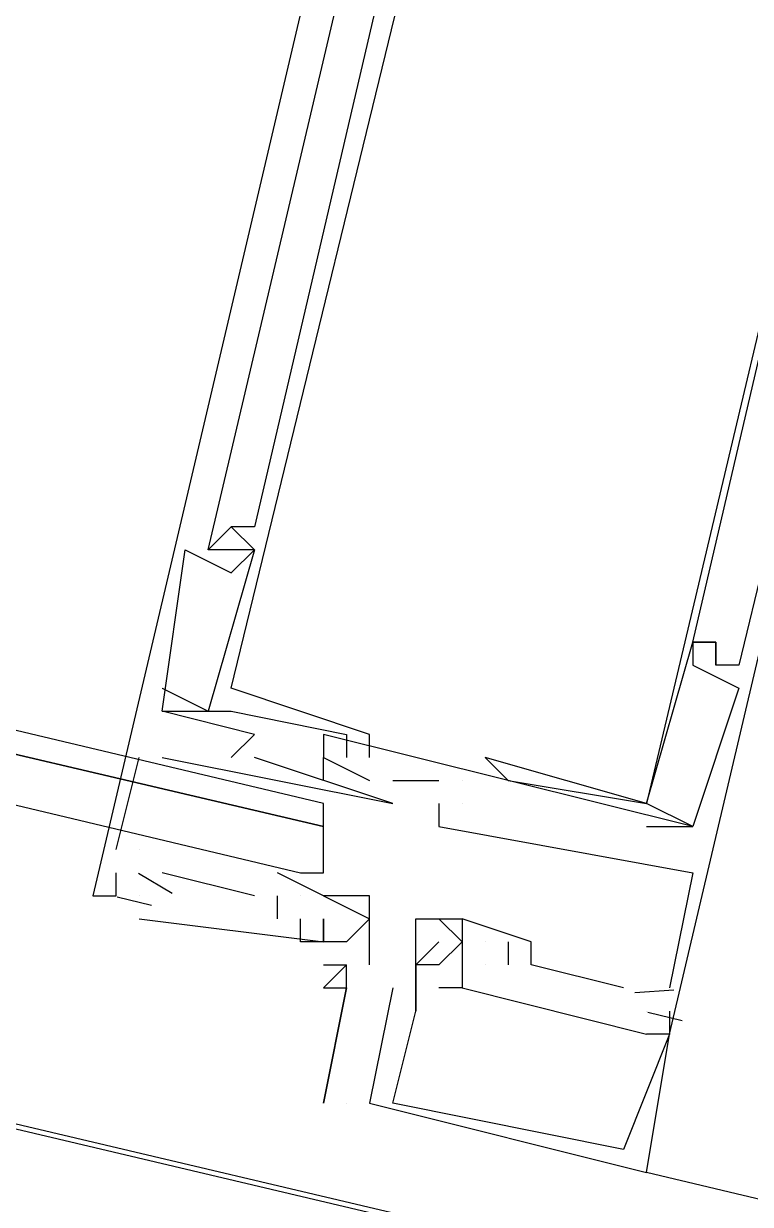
# Model space of a CAD drawing. Header units: feet. Extents: x -84 to 198, y -22 to 181.
# Drawn here: x 77.093 to 77.513, y 16.853 to 17.535 of the extents above; entities that cross this region are included whole.
import ezdxf

# ---------------------------------------------------------------- set-up
doc = ezdxf.new("R2010")
doc.units = ezdxf.units.FT
doc.layers.add('A-LINEA', color=7, linetype='CONTINUOUS')

msp = doc.modelspace()

# ---------------------------------------------------------------- linework, layer by layer
at = {"layer": 'A-LINEA'}
for p, q in [((72.7333, 17.9244), (86.3467, 14.7111)), ((77.2133, 17.2444), (77.2133, 17.2444)), ((77.2133, 17.2444), (77.2133, 17.2444)), ((77.2133, 17.2444), (77.2133, 17.2444)), ((77.2133, 17.2444), (77.2133, 17.2444)), ((77.2133, 17.2444), (77.2133, 17.2444)), ((77.2133, 17.2444), (77.2133, 17.2444)), ((77.2267, 17.2444), (77.2267, 17.2444)), ((77.2267, 17.2444), (77.2267, 17.2444)), ((77.2267, 17.2444), (77.2267, 17.2444)), ((77.1867, 17.2311), (77.1867, 17.2311)), ((77.1867, 17.2311), (77.1867, 17.2311)), ((77.1867, 17.2311), (77.1867, 17.2311)), ((77.2, 17.2311), (77.2, 17.2311)), ((77.2, 17.2311), (77.2, 17.2311)), ((77.2, 17.2311), (77.2, 17.2311)), ((77.2, 17.2311), (77.2, 17.2311)), ((77.2, 17.2311), (77.2, 17.2311)), ((77.2, 17.2311), (77.2, 17.2311)), ((77.2133, 17.2311), (77.2133, 17.2311)), ((77.2133, 17.2311), (77.2133, 17.2311)), ((77.2133, 17.2311), (77.2133, 17.2311)), ((77.2133, 17.2311), (77.2133, 17.2311)), ((77.2133, 17.2311), (77.2133, 17.2311)), ((77.2133, 17.2311), (77.2133, 17.2311)), ((77.2133, 17.2311), (77.2133, 17.2311)), ((77.2133, 17.2311), (77.2133, 17.2311)), ((77.2133, 17.2311), (77.2133, 17.2311)), ((77.2267, 17.2311), (77.2267, 17.2311)), ((77.2267, 17.2311), (77.2267, 17.2311)), ((77.2267, 17.2311), (77.2267, 17.2311)), ((77.2267, 17.2311), (77.2267, 17.2311)), ((77.2267, 17.2311), (77.2267, 17.2311)), ((77.2267, 17.2311), (77.2267, 17.2311)), ((77.2133, 17.2178), (77.2133, 17.2178)), ((77.2133, 17.2178), (77.2133, 17.2178)), ((77.2133, 17.2178), (77.2133, 17.2178)), ((77.48, 17.1778), (77.48, 17.1778)), ((77.48, 17.1778), (77.48, 17.1778)), ((77.48, 17.1778), (77.48, 17.1778)), ((77.48, 17.1778), (77.48, 17.1778)), ((77.48, 17.1778), (77.48, 17.1778)), ((77.48, 17.1778), (77.48, 17.1778)), ((77.48, 17.1778), (77.48, 17.1778)), ((77.48, 17.1778), (77.48, 17.1778)), ((77.48, 17.1778), (77.48, 17.1778)), ((77.4933, 17.1778), (77.4933, 17.1778)), ((77.4933, 17.1778), (77.4933, 17.1778)), ((77.4933, 17.1778), (77.4933, 17.1778)), ((77.4933, 17.1778), (77.4933, 17.1778)), ((77.4933, 17.1778), (77.4933, 17.1778)), ((77.4933, 17.1778), (77.4933, 17.1778)), ((77.4933, 17.1778), (77.4933, 17.1778)), ((77.4933, 17.1778), (77.4933, 17.1778)), ((77.4933, 17.1778), (77.4933, 17.1778)), ((77.48, 17.1644), (77.48, 17.1644)), ((77.48, 17.1644), (77.48, 17.1644)), ((77.48, 17.1644), (77.48, 17.1644)), ((77.4933, 17.1644), (77.4933, 17.1644)), ((77.4933, 17.1644), (77.4933, 17.1644)), ((77.4933, 17.1644), (77.4933, 17.1644)), ((77.4933, 17.1644), (77.4933, 17.1644)), ((77.4933, 17.1644), (77.4933, 17.1644)), ((77.4933, 17.1644), (77.4933, 17.1644)), ((77.5067, 17.1644), (77.5067, 17.1644)), ((77.5067, 17.1644), (77.5067, 17.1644)), ((77.5067, 17.1644), (77.5067, 17.1644)), ((77.1733, 17.1511), (77.1733, 17.1511)), ((77.1733, 17.1511), (77.2, 17.1378)), ((77.1733, 17.1511), (77.1733, 17.1511)), ((77.1733, 17.1511), (77.1733, 17.1511)), ((77.1733, 17.1511), (77.2, 17.1378)), ((77.1733, 17.1511), (77.1733, 17.1511)), ((77.1733, 17.1511), (77.1733, 17.1511)), ((77.1733, 17.1511), (77.2, 17.1378)), ((77.1733, 17.1511), (77.1733, 17.1511)), ((77.2133, 17.1511), (77.2133, 17.1511)), ((77.2133, 17.1511), (77.2133, 17.1511)), ((77.2133, 17.1511), (77.2133, 17.1511)), ((77.5067, 17.1511), (77.5067, 17.1511)), ((77.5067, 17.1511), (77.5067, 17.1511)), ((77.5067, 17.1511), (77.5067, 17.1511)), ((77.1733, 17.1378), (77.1733, 17.1378)), ((77.1733, 17.1378), (77.1733, 17.1378)), ((77.1733, 17.1378), (77.1733, 17.1378)), ((77.1733, 17.1378), (77.1733, 17.1378)), ((77.1733, 17.1378), (77.1733, 17.1378)), ((77.1733, 17.1378), (77.1733, 17.1378)), ((77.2, 17.1378), (77.2, 17.1378)), ((77.2, 17.1378), (77.2, 17.1378)), ((77.2, 17.1378), (77.2, 17.1378)), ((77.2133, 17.1378), (77.2133, 17.1378)), ((77.2133, 17.1378), (77.2133, 17.1378)), ((77.2133, 17.1378), (77.2133, 17.1378)), ((77.2267, 17.1244), (77.2267, 17.1244)), ((77.2267, 17.1244), (77.2267, 17.1244)), ((77.2267, 17.1244), (77.2267, 17.1244)), ((77.2667, 17.1244), (77.2667, 17.1244)), ((77.2667, 17.1244), (77.2667, 17.1244)), ((77.2667, 17.1244), (77.2667, 17.1244)), ((77.28, 17.1244), (77.28, 17.1244)), ((77.28, 17.1244), (77.28, 17.1244)), ((77.28, 17.1244), (77.28, 17.1244)), ((77.2933, 17.1244), (77.2933, 17.1244)), ((77.2933, 17.1244), (77.2933, 17.1244)), ((77.2933, 17.1244), (77.2933, 17.1244)), ((77.1467, 17.0578), (77.16, 17.1111)), ((77.1467, 17.0578), (77.16, 17.1111)), ((77.1467, 17.0578), (77.16, 17.1111)), ((77.16, 17.1111), (77.16, 17.1111)), ((77.16, 17.1111), (77.16, 17.1111)), ((77.16, 17.1111), (77.16, 17.1111)), ((77.1733, 17.1111), (77.1733, 17.1111)), ((77.1733, 17.1111), (77.1733, 17.1111)), ((77.1733, 17.1111), (77.1733, 17.1111)), ((77.2133, 17.1111), (77.2133, 17.1111)), ((77.2133, 17.1111), (77.2133, 17.1111)), ((77.2133, 17.1111), (77.2133, 17.1111)), ((77.2267, 17.1111), (77.2267, 17.1111)), ((77.2267, 17.1111), (77.2267, 17.1111)), ((77.2267, 17.1111), (77.2267, 17.1111)), ((77.2667, 17.1111), (77.2667, 17.1111)), ((77.2667, 17.1111), (77.2667, 17.1111)), ((77.2667, 17.1111), (77.2667, 17.1111)), ((77.2667, 17.1111), (77.2667, 17.1111)), ((77.2667, 17.1111), (77.2667, 17.1111)), ((77.2667, 17.1111), (77.2667, 17.1111)), ((77.28, 17.1111), (77.28, 17.1111)), ((77.28, 17.1111), (77.28, 17.1111)), ((77.28, 17.1111), (77.28, 17.1111)), ((77.2933, 17.1111), (77.2933, 17.1111)), ((77.2933, 17.1111), (77.2933, 17.1111)), ((77.2933, 17.1111), (77.2933, 17.1111)), ((77.36, 17.1111), (77.36, 17.1111)), ((77.36, 17.1111), (77.36, 17.1111)), ((77.36, 17.1111), (77.36, 17.1111)), ((77.2667, 17.0978), (77.2667, 17.0978)), ((77.2667, 17.0978), (77.2667, 17.0978)), ((77.2667, 17.0978), (77.2667, 17.0978)), ((77.2933, 17.0978), (77.2933, 17.0978)), ((77.2933, 17.0978), (77.2933, 17.0978)), ((77.2933, 17.0978), (77.2933, 17.0978)), ((77.3067, 17.0978), (77.3333, 17.0978)), ((77.3067, 17.0978), (77.3067, 17.0978)), ((77.3067, 17.0978), (77.3333, 17.0978)), ((77.3067, 17.0978), (77.3067, 17.0978)), ((77.3067, 17.0978), (77.3333, 17.0978)), ((77.3067, 17.0978), (77.3067, 17.0978)), ((77.3333, 17.0978), (77.3333, 17.0978)), ((77.3333, 17.0978), (77.3333, 17.0978)), ((77.3333, 17.0978), (77.3333, 17.0978)), ((77.3467, 17.0978), (77.3467, 17.0978)), ((77.3467, 17.0978), (77.3467, 17.0978)), ((77.3467, 17.0978), (77.3467, 17.0978)), ((77.3733, 17.0978), (77.3733, 17.0978)), ((77.3733, 17.0978), (77.3733, 17.0978)), ((77.3733, 17.0978), (77.3733, 17.0978)), ((77.3067, 17.0844), (77.3067, 17.0844)), ((77.3067, 17.0844), (77.3067, 17.0844)), ((77.3067, 17.0844), (77.3067, 17.0844)), ((77.3333, 17.0844), (77.3333, 17.0844)), ((77.3333, 17.0844), (77.3333, 17.0844)), ((77.3333, 17.0844), (77.3333, 17.0844)), ((77.3467, 17.0844), (77.3467, 17.0844)), ((77.3467, 17.0844), (77.3467, 17.0844)), ((77.3467, 17.0844), (77.3467, 17.0844)), ((77.3467, 17.0844), (77.3467, 17.0844)), ((77.3467, 17.0844), (77.3467, 17.0844)), ((77.3467, 17.0844), (77.3467, 17.0844)), ((77.4533, 17.0844), (77.4533, 17.0844)), ((77.4533, 17.0844), (77.4533, 17.0844)), ((77.4533, 17.0844), (77.4533, 17.0844)), ((77.4533, 17.0844), (77.4533, 17.0844)), ((77.4533, 17.0844), (77.4533, 17.0844)), ((77.4533, 17.0844), (77.4533, 17.0844)), ((77.4533, 17.0844), (77.4533, 17.0844)), ((77.4533, 17.0844), (77.4533, 17.0844)), ((77.4533, 17.0844), (77.4533, 17.0844)), ((77.3333, 17.0711), (77.3333, 17.0711)), ((77.3333, 17.0711), (77.3333, 17.0711)), ((77.3333, 17.0711), (77.3333, 17.0711)), ((77.4533, 17.0711), (77.48, 17.0711)), ((77.4533, 17.0711), (77.4533, 17.0711)), ((77.4533, 17.0711), (77.48, 17.0711)), ((77.4533, 17.0711), (77.4533, 17.0711)), ((77.4533, 17.0711), (77.48, 17.0711)), ((77.4533, 17.0711), (77.4533, 17.0711)), ((77.48, 17.0711), (77.48, 17.0711)), ((77.48, 17.0711), (77.48, 17.0711)), ((77.48, 17.0711), (77.48, 17.0711)), ((77.48, 17.0711), (77.48, 17.0711)), ((77.48, 17.0711), (77.48, 17.0711)), ((77.48, 17.0711), (77.48, 17.0711)), ((77.1467, 17.0578), (77.1467, 17.0578)), ((77.1467, 17.0578), (77.1467, 17.0578)), ((77.1467, 17.0578), (77.1467, 17.0578)), ((77.16, 17.0578), (77.16, 17.0578)), ((77.16, 17.0578), (77.16, 17.0578)), ((77.16, 17.0578), (77.16, 17.0578)), ((77.1467, 17.0444), (77.1467, 17.0444)), ((77.1467, 17.0444), (77.1467, 17.0444)), ((77.1467, 17.0444), (77.1467, 17.0444)), ((77.1791, 17.0323), (77.1596, 17.0439)), ((77.1791, 17.0323), (77.1596, 17.0439)), ((77.1791, 17.0323), (77.1596, 17.0439)), ((77.2267, 17.0311), (77.1733, 17.0444)), ((77.1733, 17.0444), (77.1733, 17.0444)), ((77.2267, 17.0311), (77.1733, 17.0444)), ((77.1733, 17.0444), (77.1733, 17.0444)), ((77.2267, 17.0311), (77.1733, 17.0444)), ((77.1733, 17.0444), (77.1733, 17.0444)), ((77.2667, 17.0311), (77.24, 17.0444)), ((77.24, 17.0444), (77.24, 17.0444)), ((77.2667, 17.0311), (77.24, 17.0444)), ((77.24, 17.0444), (77.24, 17.0444)), ((77.2667, 17.0311), (77.24, 17.0444)), ((77.24, 17.0444), (77.24, 17.0444)), ((77.48, 17.0444), (77.48, 17.0444)), ((77.48, 17.0444), (77.48, 17.0444)), ((77.48, 17.0444), (77.48, 17.0444)), ((77.1333, 17.0311), (77.1333, 17.0311)), ((77.1333, 17.0311), (77.1333, 17.0311)), ((77.1333, 17.0311), (77.1333, 17.0311)), ((77.1467, 17.0311), (77.1467, 17.0311)), ((77.1467, 17.0311), (77.1467, 17.0311)), ((77.1467, 17.0311), (77.1467, 17.0311)), ((77.1467, 17.0311), (77.1467, 17.0311)), ((77.1467, 17.0311), (77.1467, 17.0311)), ((77.1467, 17.0311), (77.1467, 17.0311)), ((77.1673, 17.0254), (77.1473, 17.0302)), ((77.1673, 17.0254), (77.1473, 17.0302)), ((77.1673, 17.0254), (77.1473, 17.0302)), ((77.16, 17.0311), (77.16, 17.0311)), ((77.16, 17.0311), (77.16, 17.0311)), ((77.16, 17.0311), (77.16, 17.0311)), ((77.16, 17.0311), (77.16, 17.0311)), ((77.16, 17.0311), (77.16, 17.0311)), ((77.16, 17.0311), (77.16, 17.0311)), ((77.2267, 17.0311), (77.2267, 17.0311)), ((77.2267, 17.0311), (77.2267, 17.0311)), ((77.2267, 17.0311), (77.2267, 17.0311)), ((77.24, 17.0178), (77.24, 17.0311)), ((77.24, 17.0311), (77.24, 17.0311)), ((77.24, 17.0311), (77.24, 17.0311)), ((77.24, 17.0311), (77.24, 17.0311)), ((77.24, 17.0178), (77.24, 17.0311)), ((77.24, 17.0311), (77.24, 17.0311)), ((77.24, 17.0311), (77.24, 17.0311)), ((77.24, 17.0311), (77.24, 17.0311)), ((77.24, 17.0178), (77.24, 17.0311)), ((77.24, 17.0311), (77.24, 17.0311)), ((77.24, 17.0311), (77.24, 17.0311)), ((77.24, 17.0311), (77.24, 17.0311)), ((77.2533, 17.0311), (77.2533, 17.0311)), ((77.2533, 17.0311), (77.2533, 17.0311)), ((77.2533, 17.0311), (77.2533, 17.0311)), ((77.2533, 17.0311), (77.2533, 17.0311)), ((77.2533, 17.0311), (77.2533, 17.0311)), ((77.2533, 17.0311), (77.2533, 17.0311)), ((77.2667, 17.0311), (77.2667, 17.0311)), ((77.2667, 17.0311), (77.2667, 17.0311)), ((77.2667, 17.0311), (77.2667, 17.0311)), ((77.2667, 17.0311), (77.2667, 17.0311)), ((77.2667, 17.0311), (77.2667, 17.0311)), ((77.2933, 17.0311), (77.2933, 17.0311)), ((77.16, 17.0178), (77.16, 17.0178)), ((77.16, 17.0178), (77.16, 17.0178)), ((77.16, 17.0178), (77.16, 17.0178)), ((77.24, 17.0178), (77.24, 17.0178)), ((77.24, 17.0178), (77.24, 17.0178)), ((77.24, 17.0178), (77.24, 17.0178)), ((77.2533, 17.0178), (77.2533, 17.0178)), ((77.2533, 17.0178), (77.2533, 17.0178)), ((77.2533, 17.0178), (77.2533, 17.0178)), ((77.2667, 17.0178), (77.2667, 17.0178)), ((77.2667, 17.0178), (77.2667, 17.0178)), ((77.2933, 17.0178), (77.2933, 17.0178)), ((77.2933, 17.0178), (77.2933, 17.0178)), ((77.32, 17.0178), (77.32, 17.0178)), ((77.32, 17.0178), (77.32, 17.0178)), ((77.32, 17.0178), (77.32, 17.0178)), ((77.3333, 17.0178), (77.3333, 17.0178)), ((77.3333, 17.0178), (77.3333, 17.0178)), ((77.3333, 17.0178), (77.3333, 17.0178)), ((77.3467, 17.0178), (77.3467, 17.0178)), ((77.3467, 17.0178), (77.3467, 17.0178)), ((77.3467, 17.0178), (77.3467, 17.0178)), ((77.3467, 17.0178), (77.3467, 17.0178)), ((77.3467, 17.0178), (77.3467, 17.0178)), ((77.3467, 17.0178), (77.3467, 17.0178)), ((77.2533, 17.0044), (77.2533, 17.0044)), ((77.2533, 17.0044), (77.2533, 17.0044)), ((77.2533, 17.0044), (77.2533, 17.0044)), ((77.2667, 17.0044), (77.2667, 17.0044)), ((77.2667, 17.0044), (77.2667, 17.0044)), ((77.2667, 17.0044), (77.2667, 17.0044)), ((77.2667, 17.0044), (77.2667, 17.0044)), ((77.2667, 17.0044), (77.2667, 17.0044)), ((77.2667, 17.0044), (77.2667, 17.0044)), ((77.28, 17.0044), (77.28, 17.0044)), ((77.2933, 17.0044), (77.2933, 17.0044)), ((77.32, 17.0044), (77.32, 17.0044)), ((77.32, 17.0044), (77.32, 17.0044)), ((77.32, 17.0044), (77.32, 17.0044)), ((77.3333, 17.0044), (77.3333, 17.0044)), ((77.3333, 17.0044), (77.3333, 17.0044)), ((77.3333, 17.0044), (77.3333, 17.0044)), ((77.3467, 17.0044), (77.3467, 17.0044)), ((77.3467, 17.0044), (77.3467, 17.0044)), ((77.3467, 17.0044), (77.3467, 17.0044)), ((77.3467, 17.0044), (77.3467, 17.0044)), ((77.3467, 17.0044), (77.3467, 17.0044)), ((77.3467, 17.0044), (77.3467, 17.0044)), ((77.3467, 17.0044), (77.3467, 17.0044)), ((77.3467, 17.0044), (77.3467, 17.0044)), ((77.3467, 17.0044), (77.3467, 17.0044)), ((77.36, 17.0044), (77.36, 17.0044)), ((77.36, 17.0044), (77.36, 17.0044)), ((77.36, 17.0044), (77.36, 17.0044)), ((77.36, 17.0044), (77.36, 17.0044)), ((77.36, 17.0044), (77.36, 17.0044)), ((77.36, 17.0044), (77.36, 17.0044)), ((77.3733, 17.0044), (77.3733, 17.0044)), ((77.3733, 17.0044), (77.3733, 16.9911)), ((77.3733, 17.0044), (77.3733, 17.0044)), ((77.3733, 17.0044), (77.3733, 17.0044)), ((77.3733, 17.0044), (77.3733, 16.9911)), ((77.3733, 17.0044), (77.3733, 17.0044)), ((77.3733, 17.0044), (77.3733, 17.0044)), ((77.3733, 17.0044), (77.3733, 16.9911)), ((77.3733, 17.0044), (77.3733, 17.0044)), ((77.3867, 16.9911), (77.3867, 17.0044)), ((77.3867, 17.0044), (77.3867, 17.0044)), ((77.3867, 16.9911), (77.3867, 17.0044)), ((77.3867, 17.0044), (77.3867, 17.0044)), ((77.3867, 16.9911), (77.3867, 17.0044)), ((77.3867, 17.0044), (77.3867, 17.0044)), ((77.2667, 16.9911), (77.2667, 16.9911)), ((77.28, 16.9911), (77.28, 16.9911)), ((77.28, 16.9911), (77.28, 16.9911)), ((77.28, 16.9911), (77.28, 16.9911)), ((77.2933, 16.9911), (77.2933, 16.9911)), ((77.32, 16.9911), (77.32, 16.9911)), ((77.32, 16.9911), (77.32, 16.9911)), ((77.32, 16.9911), (77.32, 16.9911)), ((77.32, 16.9911), (77.32, 16.9911)), ((77.32, 16.9911), (77.32, 16.9911)), ((77.32, 16.9911), (77.32, 16.9911)), ((77.3333, 16.9911), (77.3333, 16.9911)), ((77.3333, 16.9911), (77.3333, 16.9911)), ((77.3333, 16.9911), (77.3333, 16.9911)), ((77.3467, 16.9911), (77.3467, 16.9911)), ((77.3467, 16.9911), (77.3467, 16.9911)), ((77.3467, 16.9911), (77.3467, 16.9911)), ((77.3467, 16.9911), (77.3467, 16.9911)), ((77.3467, 16.9911), (77.3467, 16.9911)), ((77.3467, 16.9911), (77.3467, 16.9911)), ((77.36, 16.9911), (77.36, 16.9911)), ((77.36, 16.9911), (77.36, 16.9911)), ((77.36, 16.9911), (77.36, 16.9911)), ((77.36, 16.9911), (77.36, 16.9911)), ((77.36, 16.9911), (77.36, 16.9911)), ((77.36, 16.9911), (77.36, 16.9911)), ((77.3733, 16.9911), (77.3733, 16.9911)), ((77.3733, 16.9911), (77.3733, 16.9911)), ((77.3733, 16.9911), (77.3733, 16.9911)), ((77.44, 16.9778), (77.3867, 16.9911)), ((77.3867, 16.9911), (77.3867, 16.9911)), ((77.44, 16.9778), (77.3867, 16.9911)), ((77.3867, 16.9911), (77.3867, 16.9911)), ((77.44, 16.9778), (77.3867, 16.9911)), ((77.3867, 16.9911), (77.3867, 16.9911)), ((77.2667, 16.9778), (77.2667, 16.9778)), ((77.28, 16.9778), (77.28, 16.9778)), ((77.28, 16.9778), (77.28, 16.9778)), ((77.3067, 16.9778), (77.3067, 16.9778)), ((77.3067, 16.9778), (77.3067, 16.9778)), ((77.3067, 16.9778), (77.3067, 16.9778)), ((77.32, 16.9778), (77.32, 16.9778)), ((77.32, 16.9778), (77.32, 16.9778)), ((77.32, 16.9778), (77.32, 16.9778)), ((77.32, 16.9778), (77.32, 16.9778)), ((77.32, 16.9778), (77.32, 16.9778)), ((77.32, 16.9778), (77.32, 16.9778)), ((77.32, 16.9778), (77.32, 16.9778)), ((77.32, 16.9778), (77.32, 16.9778)), ((77.32, 16.9778), (77.32, 16.9778)), ((77.32, 16.9778), (77.32, 16.9778)), ((77.32, 16.9778), (77.32, 16.9778)), ((77.32, 16.9778), (77.32, 16.9778)), ((77.3333, 16.9778), (77.3333, 16.9778)), ((77.3333, 16.9778), (77.3333, 16.9778)), ((77.3333, 16.9778), (77.3333, 16.9778)), ((77.3467, 16.9778), (77.3467, 16.9778)), ((77.3467, 16.9778), (77.3467, 16.9778)), ((77.3467, 16.9778), (77.3467, 16.9778)), ((77.3467, 16.9778), (77.3467, 16.9778)), ((77.3467, 16.9778), (77.3467, 16.9778)), ((77.3467, 16.9778), (77.3467, 16.9778)), ((77.44, 16.9778), (77.44, 16.9778)), ((77.44, 16.9778), (77.44, 16.9778)), ((77.44, 16.9778), (77.44, 16.9778)), ((77.4691, 16.9765), (77.4465, 16.9749)), ((77.4691, 16.9765), (77.4465, 16.9749)), ((77.4691, 16.9765), (77.4465, 16.9749)), ((77.4667, 16.9778), (77.4667, 16.9778)), ((77.4667, 16.9778), (77.4667, 16.9778)), ((77.4667, 16.9778), (77.4667, 16.9778)), ((77.32, 16.9644), (77.32, 16.9644)), ((77.32, 16.9644), (77.32, 16.9644)), ((77.32, 16.9644), (77.32, 16.9644)), ((77.32, 16.9644), (77.32, 16.9644)), ((77.32, 16.9644), (77.32, 16.9644)), ((77.32, 16.9644), (77.32, 16.9644)), ((77.4533, 16.9644), (77.4533, 16.9644)), ((77.4533, 16.9644), (77.4533, 16.9644)), ((77.4533, 16.9644), (77.4533, 16.9644)), ((77.4533, 16.9644), (77.4533, 16.9644)), ((77.4533, 16.9644), (77.4533, 16.9644)), ((77.4533, 16.9644), (77.4533, 16.9644)), ((77.474, 16.9588), (77.454, 16.9635)), ((77.474, 16.9588), (77.454, 16.9635)), ((77.474, 16.9588), (77.454, 16.9635)), ((77.4667, 16.9644), (77.4667, 16.9644)), ((77.4667, 16.9644), (77.4667, 16.9644)), ((77.4667, 16.9644), (77.4667, 16.9644)), ((77.4533, 16.9511), (77.4533, 16.9511)), ((77.4533, 16.9511), (77.4533, 16.9511)), ((77.4533, 16.9511), (77.4533, 16.9511)), ((77.4533, 16.9511), (77.4533, 16.9511)), ((77.4533, 16.9511), (77.4533, 16.9511)), ((77.4533, 16.9511), (77.4533, 16.9511)), ((77.4667, 16.9511), (77.4667, 16.9511)), ((77.4667, 16.9511), (77.4667, 16.9511)), ((77.4667, 16.9511), (77.4667, 16.9511)), ((77.4667, 16.9511), (77.4667, 16.9511)), ((77.4667, 16.9511), (77.4667, 16.9511)), ((77.4667, 16.9511), (77.4667, 16.9511)), ((77.4667, 16.9511), (77.4667, 16.9511)), ((77.4667, 16.9511), (77.4667, 16.9511)), ((77.4667, 16.9511), (77.4667, 16.9511)), ((77.2667, 16.9111), (77.2667, 16.9111)), ((77.28, 16.9111), (77.28, 16.9111)), ((77.2933, 16.9111), (77.2933, 16.9111)), ((77.2933, 16.9111), (77.2933, 16.9111)), ((77.2933, 16.9111), (77.2933, 16.9111)), ((77.3067, 16.9111), (77.3067, 16.9111)), ((77.3067, 16.9111), (77.3067, 16.9111)), ((77.3067, 16.9111), (77.3067, 16.9111)), ((77.44, 16.8844), (77.44, 16.8844)), ((77.44, 16.8844), (77.44, 16.8844)), ((77.44, 16.8844), (77.44, 16.8844)), ((77.4533, 16.8711), (77.4533, 16.8711)), ((86.0267, 14.8311), (77.4533, 16.8711)), ((77.4533, 16.8711), (77.4533, 16.8711)), ((77.4533, 16.8711), (77.4533, 16.8711))]:
    msp.add_line(p, q, dxfattribs=at)
for points in [[(67.2267, 7.6444), (67.2667, 7.8178), (67.76, 9.9244), (68.1067, 9.9378), (69.9867, 17.8978), (72.5733, 17.2844), (72.7333, 17.9244), (80.72, 16.0444), (83.12, 15.4711), (87.16, 14.5111), (90.12, 27.0044), (94.6533, 25.9244), (94.8133, 26.5778), (97.52, 25.9378), (103.5333, 24.5111), (107.3733, 40.7511), (107.64, 40.6978), (108.9733, 40.3778), (112.68, 39.4978), (119.16, 37.9644), (119.2267, 38.2978), (125.3067, 36.8578)], [(72.9467, 18.0978), (72.9467, 18.0844), (77.2667, 17.0711), (77.2667, 17.0844), (72.9467, 18.1111), (72.9467, 18.0978)], [(72.9467, 18.0711), (77.2533, 17.0444), (77.2667, 17.0444), (77.2667, 17.0578), (77.2667, 17.0711), (72.9467, 18.0844), (72.9333, 18.0711), (72.9467, 18.0711)], [(77.44, 17.6578), (77.4533, 17.6711), (77.2933, 17.7111), (77.1333, 17.0311), (77.1467, 17.0311), (77.1467, 17.0444)], [(77.44, 17.6578), (77.4533, 17.6711), (77.2933, 17.7111), (77.1333, 17.0311), (77.1467, 17.0311), (77.1467, 17.0444)], [(77.44, 17.6578), (77.4533, 17.6711), (77.2933, 17.7111), (77.1333, 17.0311), (77.1467, 17.0311), (77.1467, 17.0444)], [(77.2133, 17.1111), (77.2267, 17.1244), (77.1733, 17.1378), (77.1867, 17.2311), (77.2133, 17.2178), (77.2267, 17.2311), (77.2133, 17.2311), (77.2, 17.2311), (77.3067, 17.6844)], [(77.2133, 17.1111), (77.2267, 17.1244), (77.1733, 17.1378), (77.1867, 17.2311), (77.2133, 17.2178), (77.2267, 17.2311), (77.2133, 17.2311), (77.2, 17.2311), (77.3067, 17.6844)], [(77.2133, 17.1111), (77.2267, 17.1244), (77.1733, 17.1378), (77.1867, 17.2311), (77.2133, 17.2178), (77.2267, 17.2311), (77.2133, 17.2311), (77.2, 17.2311), (77.3067, 17.6844)], [(77.3067, 17.6711), (77.3067, 17.6444), (77.32, 17.6444), (77.2267, 17.2444), (77.2133, 17.2444), (77.2, 17.2311)], [(77.3067, 17.6711), (77.3067, 17.6444), (77.32, 17.6444), (77.2267, 17.2444), (77.2133, 17.2444), (77.2, 17.2311)], [(77.3067, 17.6711), (77.3067, 17.6444), (77.32, 17.6444), (77.2267, 17.2444), (77.2133, 17.2444), (77.2, 17.2311)], [(77.4667, 16.9644), (77.4667, 16.9511), (77.6267, 17.6311), (77.48, 17.6578), (77.4667, 17.6444), (77.3867, 17.6578), (77.3867, 17.6444), (77.3867, 17.6311)], [(77.4667, 16.9644), (77.4667, 16.9511), (77.6267, 17.6311), (77.48, 17.6578), (77.4667, 17.6444), (77.3867, 17.6578), (77.3867, 17.6444), (77.3867, 17.6311)], [(77.4667, 16.9644), (77.4667, 16.9511), (77.6267, 17.6311), (77.48, 17.6578), (77.4667, 17.6444), (77.3867, 17.6578), (77.3867, 17.6444), (77.3867, 17.6311)], [(77.2933, 17.1111), (77.2933, 17.1244), (77.2933, 17.1244), (77.2133, 17.1511), (77.3333, 17.6444), (77.4133, 17.6178)], [(77.2933, 17.1111), (77.2933, 17.1244), (77.2933, 17.1244), (77.2133, 17.1511), (77.3333, 17.6444), (77.4133, 17.6178)], [(77.2933, 17.1111), (77.2933, 17.1244), (77.2933, 17.1244), (77.2133, 17.1511), (77.3333, 17.6444), (77.4133, 17.6178)], [(77.5867, 17.6044), (77.6, 17.6178), (77.6133, 17.6044), (77.5067, 17.1644), (77.4933, 17.1644)], [(77.5867, 17.6044), (77.6, 17.6178), (77.6133, 17.6044), (77.5067, 17.1644), (77.4933, 17.1644)], [(77.5867, 17.6044), (77.6, 17.6178), (77.6133, 17.6044), (77.5067, 17.1644), (77.4933, 17.1644)], [(77.48, 17.6044), (77.5733, 17.5911), (77.4533, 17.0844), (77.36, 17.1111), (77.36, 17.1111), (77.3733, 17.0978), (77.4533, 17.0844)], [(77.48, 17.6044), (77.5733, 17.5911), (77.4533, 17.0844), (77.36, 17.1111), (77.36, 17.1111), (77.3733, 17.0978), (77.4533, 17.0844)], [(77.48, 17.6044), (77.5733, 17.5911), (77.4533, 17.0844), (77.36, 17.1111), (77.36, 17.1111), (77.3733, 17.0978), (77.4533, 17.0844)], [(77.48, 17.0711), (77.4533, 17.0844), (77.48, 17.1778), (77.4933, 17.1778), (77.4933, 17.1644), (77.4933, 17.1778), (77.48, 17.1778), (77.5733, 17.5778)], [(77.48, 17.0711), (77.4533, 17.0844), (77.48, 17.1778), (77.4933, 17.1778), (77.4933, 17.1644), (77.4933, 17.1778), (77.48, 17.1778), (77.5733, 17.5778)], [(77.48, 17.0711), (77.4533, 17.0844), (77.48, 17.1778), (77.4933, 17.1778), (77.4933, 17.1644), (77.4933, 17.1778), (77.48, 17.1778), (77.5733, 17.5778)], [(77.2133, 17.2444), (77.2267, 17.2311), (77.2, 17.1378)], [(77.2133, 17.2444), (77.2267, 17.2311), (77.2, 17.1378)], [(77.2133, 17.2444), (77.2267, 17.2311), (77.2, 17.1378)], [(77.4933, 17.1778), (77.48, 17.1778), (77.48, 17.1644), (77.5067, 17.1511), (77.48, 17.0711), (77.2667, 17.1244), (77.2667, 17.1111)], [(77.4933, 17.1778), (77.48, 17.1778), (77.48, 17.1644), (77.5067, 17.1511), (77.48, 17.0711), (77.2667, 17.1244), (77.2667, 17.1111)], [(77.4933, 17.1778), (77.48, 17.1778), (77.48, 17.1644), (77.5067, 17.1511), (77.48, 17.0711), (77.2667, 17.1244), (77.2667, 17.1111)], [(77.4933, 17.1644), (77.4933, 17.1778), (77.4933, 17.1778), (77.48, 17.1778)], [(77.4933, 17.1644), (77.4933, 17.1778), (77.4933, 17.1778), (77.48, 17.1778)], [(77.4933, 17.1644), (77.4933, 17.1778), (77.4933, 17.1778), (77.48, 17.1778)], [(77.1733, 17.1378), (77.2133, 17.1378), (77.28, 17.1244), (77.28, 17.1111)], [(77.1733, 17.1378), (77.2133, 17.1378), (77.28, 17.1244), (77.28, 17.1111)], [(77.1733, 17.1378), (77.2133, 17.1378), (77.28, 17.1244), (77.28, 17.1111)], [(77.1733, 17.1111), (77.3067, 17.0844), (77.2267, 17.1111)], [(77.1733, 17.1111), (77.3067, 17.0844), (77.2267, 17.1111)], [(77.1733, 17.1111), (77.3067, 17.0844), (77.2267, 17.1111)], [(77.2667, 17.0978), (77.2667, 17.0978), (77.2667, 17.1111), (77.2933, 17.0978)], [(77.2667, 17.0978), (77.2667, 17.0978), (77.2667, 17.1111), (77.2933, 17.0978)], [(77.2667, 17.0978), (77.2667, 17.0978), (77.2667, 17.1111), (77.2933, 17.0978)], [(77.3333, 17.0844), (77.3333, 17.0711), (77.48, 17.0444), (77.4667, 16.9778)], [(77.3333, 17.0844), (77.3333, 17.0711), (77.48, 17.0444), (77.4667, 16.9778)], [(77.3333, 17.0844), (77.3333, 17.0711), (77.48, 17.0444), (77.4667, 16.9778)], [(77.2667, 17.0311), (77.2933, 17.0178), (77.28, 17.0044), (77.2667, 17.0044), (77.2667, 17.0178)], [(77.2933, 16.9911), (77.2933, 17.0044), (77.2933, 17.0178), (77.2933, 17.0311), (77.2667, 17.0311), (77.2667, 17.0311), (77.2667, 17.0311), (77.2667, 17.0311), (77.2667, 17.0311)], [(77.16, 17.0178), (77.2667, 17.0044), (77.2533, 17.0044), (77.2533, 17.0178), (77.2533, 17.0178)], [(77.16, 17.0178), (77.2667, 17.0044), (77.2533, 17.0044), (77.2533, 17.0178), (77.2533, 17.0178)], [(77.16, 17.0178), (77.2667, 17.0044), (77.2533, 17.0044), (77.2533, 17.0178), (77.2533, 17.0178)], [(77.2667, 17.0178), (77.2667, 17.0044), (77.2667, 17.0044), (77.2667, 17.0044)], [(77.3333, 17.0178), (77.3467, 17.0044), (77.3333, 16.9911), (77.32, 16.9911), (77.3333, 17.0044)], [(77.32, 16.9911), (77.32, 16.9778), (77.32, 17.0044), (77.32, 17.0178), (77.3467, 17.0178), (77.3467, 17.0044), (77.3467, 17.0044), (77.3467, 17.0044), (77.3467, 17.0044), (77.3467, 16.9911), (77.3467, 16.9911), (77.3467, 16.9778), (77.3333, 16.9778), (77.3333, 16.9778)], [(77.3333, 17.0178), (77.3467, 17.0044), (77.3333, 16.9911), (77.32, 16.9911), (77.3333, 17.0044)], [(77.32, 16.9911), (77.32, 16.9778), (77.32, 17.0044), (77.32, 17.0178), (77.3467, 17.0178), (77.3467, 17.0044), (77.3467, 17.0044), (77.3467, 17.0044), (77.3467, 17.0044), (77.3467, 16.9911), (77.3467, 16.9911), (77.3467, 16.9778), (77.3333, 16.9778), (77.3333, 16.9778)], [(77.3333, 17.0178), (77.3467, 17.0044), (77.3333, 16.9911), (77.32, 16.9911), (77.3333, 17.0044)], [(77.32, 16.9911), (77.32, 16.9778), (77.32, 17.0044), (77.32, 17.0178), (77.3467, 17.0178), (77.3467, 17.0044), (77.3467, 17.0044), (77.3467, 17.0044), (77.3467, 17.0044), (77.3467, 16.9911), (77.3467, 16.9911), (77.3467, 16.9778), (77.3333, 16.9778), (77.3333, 16.9778)], [(77.3867, 17.0044), (77.3467, 17.0178), (77.3467, 17.0044)], [(77.3867, 17.0044), (77.3467, 17.0178), (77.3467, 17.0044)], [(77.3867, 17.0044), (77.3467, 17.0178), (77.3467, 17.0044)], [(77.28, 16.9911), (77.2667, 16.9778), (77.2667, 16.9778), (77.28, 16.9778), (77.28, 16.9778), (77.2667, 16.9111), (77.2667, 16.9111), (77.28, 16.9778), (77.28, 16.9911)], [(77.2667, 16.9911), (77.28, 16.9911), (77.28, 16.9911)], [(77.3467, 16.9911), (77.3467, 16.9778), (77.4533, 16.9511)], [(77.3467, 16.9911), (77.3467, 16.9778), (77.4533, 16.9511)], [(77.3467, 16.9911), (77.3467, 16.9778), (77.4533, 16.9511)], [(77.3067, 16.9778), (77.2933, 16.9111), (77.4533, 16.8711), (77.4533, 16.8711), (77.4667, 16.9511), (77.4533, 16.9511)], [(77.3067, 16.9778), (77.2933, 16.9111), (77.4533, 16.8711), (77.4533, 16.8711), (77.4667, 16.9511), (77.4533, 16.9511)], [(77.3067, 16.9778), (77.2933, 16.9111), (77.4533, 16.8711), (77.4533, 16.8711), (77.4667, 16.9511), (77.4533, 16.9511)], [(77.4667, 16.9511), (77.44, 16.8844), (77.44, 16.8844), (77.3067, 16.9111), (77.3067, 16.9111), (77.32, 16.9644), (77.32, 16.9644), (77.32, 16.9644), (77.32, 16.9644), (77.32, 16.9778)], [(77.4667, 16.9511), (77.44, 16.8844), (77.44, 16.8844), (77.3067, 16.9111), (77.3067, 16.9111), (77.32, 16.9644), (77.32, 16.9644), (77.32, 16.9644), (77.32, 16.9644), (77.32, 16.9778)], [(77.4667, 16.9511), (77.44, 16.8844), (77.44, 16.8844), (77.3067, 16.9111), (77.3067, 16.9111), (77.32, 16.9644), (77.32, 16.9644), (77.32, 16.9644), (77.32, 16.9644), (77.32, 16.9778)], [(77.32, 16.9778), (77.32, 16.9644), (77.32, 16.9778)], [(77.32, 16.9778), (77.32, 16.9644), (77.32, 16.9778)], [(77.32, 16.9778), (77.32, 16.9644), (77.32, 16.9778)]]:
    msp.add_lwpolyline(points, dxfattribs=at)

doc.saveas('drawing.dxf')
